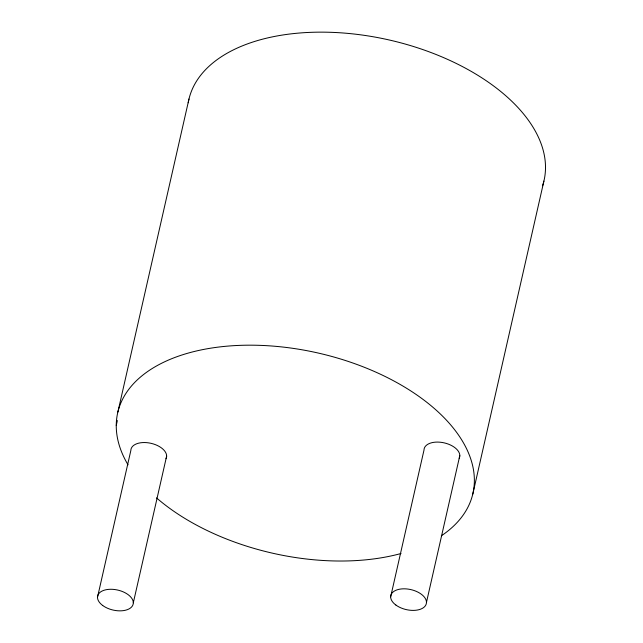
<?xml version="1.0" encoding="UTF-8"?>
<svg xmlns="http://www.w3.org/2000/svg" width="643" height="643" viewBox="0 0 643 643"><rect width="100%" height="100%" fill="white"/><g stroke="black" fill="none" stroke-linecap="round" stroke-linejoin="round"><path stroke-width="0.96" d="M117.862 412.05L188.978 99.022M116.246 425.425L117.364 420.538M97.495 597.291L130.834 450.558A18.213 10.264 12.8 0 1 151.137 443.349A18.213 10.264 12.8 0 1 166.023 458.7M133.31 602.829L166.641 456.096M390.655 596.833L423.994 450.108A18.213 10.264 12.8 0 1 444.297 442.89A18.213 10.264 12.8 0 1 459.182 458.242M426.47 602.37L459.801 455.638M472.774 494.154L543.89 181.125M128.029 464.825A182.146 102.647 12.8 0 1 317.843 352.959A182.146 102.647 12.8 0 1 441.363 535.788M401.031 553.502A182.146 102.647 12.8 0 1 156.506 497.883M188.206 102.776A182.146 102.647 12.8 0 1 391.249 40.453A182.146 102.647 12.8 0 1 542.579 185.739M102.695 605.481A18.213 10.264 12.8 0 0 132.683 605.433A18.213 10.264 12.8 0 0 110.829 589.269A18.213 10.264 12.8 0 0 102.695 605.481M395.855 605.023A18.213 10.264 12.8 0 0 425.843 604.975A18.213 10.264 12.8 0 0 403.989 588.811A18.213 10.264 12.8 0 0 395.855 605.023"/></g></svg>
